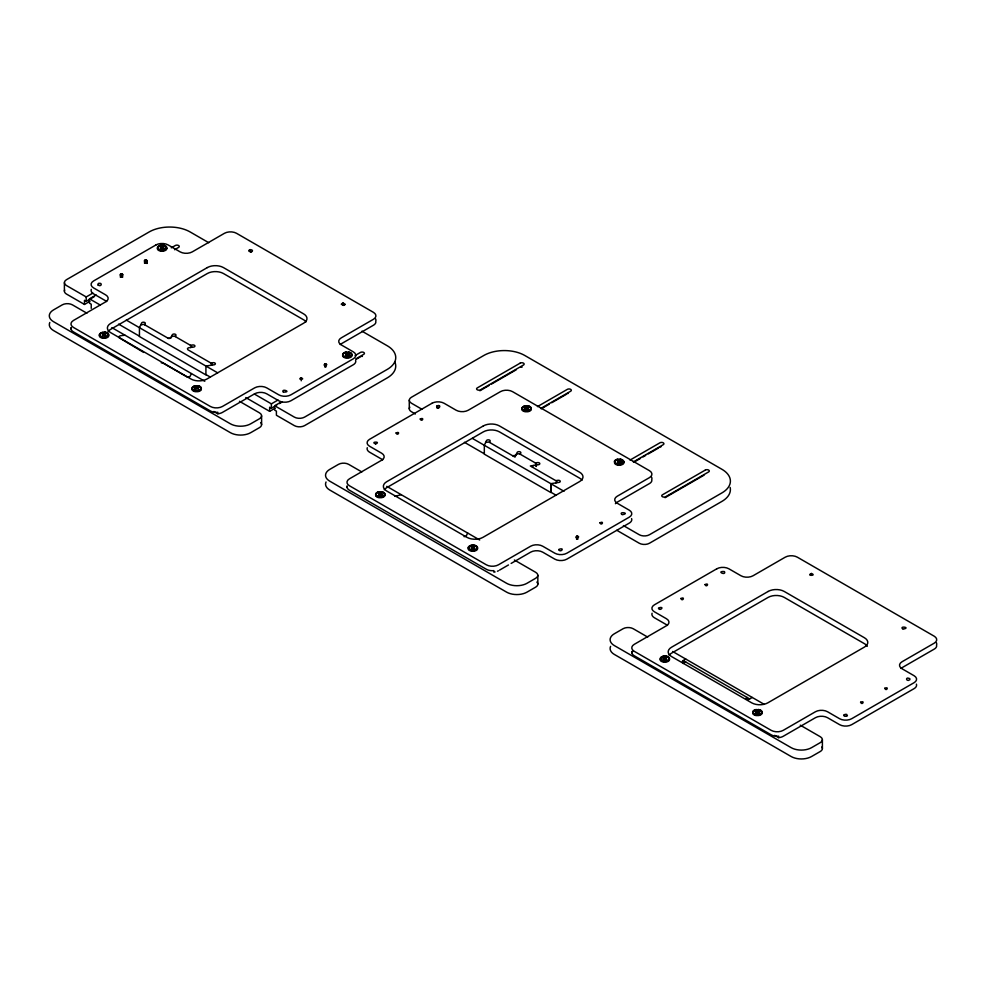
<?xml version="1.0" encoding="UTF-8"?>
<svg xmlns="http://www.w3.org/2000/svg" width="986" height="986" viewBox="0 0 986 986"><rect width="100%" height="100%" fill="white"/><g stroke="black" fill="none" stroke-linecap="round" stroke-linejoin="round"><path stroke-width="1.48" d="M355.601 360.26A8.541 4.93 0 0 1 353.284 364.758L290.882 400.784A8.541 4.93 0 0 1 278.804 400.784L266.725 393.808A8.541 4.93 0 0 0 254.647 393.808L222.429 412.407A8.541 4.93 0 0 1 217.844 413.775L217.844 412.308A8.541 4.93 0 0 1 210.363 410.928L73.469 331.9A8.541 4.93 0 0 1 71.091 327.574L71.091 329.053A8.541 4.93 0 0 1 71.411 328.326M347.084 487.392L347.084 485.925A8.541 4.93 0 0 0 349.463 490.239L486.357 569.279A8.541 4.93 0 0 0 493.85 570.647L493.85 572.126A8.541 4.93 0 0 0 495.108 571.942M555.784 480.65L557.879 480.318A1.886 1.085 0 0 1 560.184 481.094A1.886 1.085 0 0 1 558.852 482.425L550.792 483.67L550.792 492.174L556.067 495.219M916.401 684.136A8.541 4.93 0 0 1 914.084 688.635L851.682 724.661A8.541 4.93 0 0 1 839.604 724.661L827.525 717.685A8.541 4.93 0 0 0 815.447 717.685L783.241 736.283A8.541 4.93 0 0 1 778.644 737.651L778.644 736.185A8.541 4.93 0 0 1 771.163 734.804L634.269 655.776A8.541 4.93 0 0 1 631.89 651.45L631.89 652.929A8.541 4.93 0 0 1 632.729 651.5M375.567 495.083L375.74 494.368A4.831 2.785 0 0 1 376.985 493.148M385.021 494.43L384.86 495.748A4.831 2.785 0 0 1 381.483 497.683L379.043 497.696A4.634 2.675 0 0 1 375.728 495.785L375.74 493.764A4.831 2.785 0 0 1 379.117 491.829L381.557 491.817A4.634 2.675 0 0 1 384.873 493.727L385.021 495.034M521.84 409.128L522.013 408.426M531.294 408.475L531.121 409.19A4.831 2.785 0 0 1 527.756 411.137L525.304 411.137A4.634 2.675 0 0 1 521.988 409.227M614.648 461.214L614.623 462.619A4.634 2.675 0 0 0 617.939 464.542L620.391 464.529A4.831 2.785 0 0 0 623.756 462.582L623.768 461.165M614.648 461.818L614.623 463.223A4.634 2.675 0 0 0 617.939 465.145L620.391 465.133A4.831 2.785 0 0 0 623.756 463.186L623.768 461.768M753.403 711.337L753.39 712.595M394.905 496.389L401.203 494.676M345.026 304.637L343.214 305.364L341.255 304.193L343.214 303.059L345.186 304.23M558.877 549.744L559.037 549.251C565.175 547.292 560.96 552.591 559.037 550.188M658.475 608.35L658.636 607.857C665.106 605.946 660.423 611.197 658.636 608.756M843.671 715.269L843.831 714.788C849.895 712.656 845.68 718.128 843.831 715.688M909.437 678.442C904.667 676.458 906.504 682.509 909.856 679.687L909.856 678.787M144.671 324.788L145.238 323.581A1.886 1.085 0 0 0 143.907 322.249A1.886 1.085 0 0 0 141.602 323.014L139.445 327.672L139.445 336.534L205.914 374.902L205.914 366.052L213.974 364.808A1.886 1.085 0 0 0 215.305 363.477A1.886 1.085 0 0 0 213.001 362.7L210.905 363.033M140.751 324.838L143.907 324.345L168.347 338.371L170.689 338.013L172.279 334.821A1.886 1.085 0 0 1 174.584 334.057A1.886 1.085 0 0 1 175.915 335.388L175.348 336.596M191.432 373.571L189.842 376.751L187.229 377.022L163.06 363.094L161.248 362.811M489.549 442.406L490.116 441.198A1.886 1.085 0 0 0 488.785 439.867A1.886 1.085 0 0 0 486.48 440.631L484.323 445.29L484.323 454.152L550.792 492.519L550.792 483.67M467.684 533.056L466.082 536.236L464.061 536.667M520.226 454.213L520.793 453.005A1.886 1.085 0 0 0 519.462 451.674A1.886 1.085 0 0 0 517.157 452.438L515 457.097L488.785 441.962L485.642 442.455M171.441 336.645L174.325 336.029L191.222 345.766L191.703 346.813L190.372 347.577M515.838 455.285L512.695 455.766M516.319 454.263L519.215 453.646L536.101 463.383L536.594 464.431L535.262 465.195M98.243 283.66L98.859 283.389L97.836 284.917M120.403 274.342C119.639 278.151 126.097 273.221 120.403 274.342L120.403 277.312M144.56 260.39C143.796 264.211 150.254 259.281 144.56 260.39L144.56 263.361M283.45 392.157C292.238 392.083 281.38 388.151 283.031 391.849M436.65 405.949C436.539 412.012 443.318 404.285 437.266 405.739M160.496 248.25L161.655 246.611L163.257 246.857L163.676 248.743M160.496 247.289L162.517 248.46L163.676 247.782M162.517 249.002L163.676 248.324L163.257 247.4L160.496 247.831L160.915 248.755L162.517 248.46M208.749 242.704L190.101 231.932A28.927 16.7 0 0 0 149.194 231.932L66.518 279.667A7.235 4.178 0 0 0 66.518 285.57L86.213 296.946L92.869 293.113M171.305 247.819L175.298 245.514A2.317 1.331 0 0 1 178.565 245.514A2.317 1.331 0 0 1 178.565 247.412L174.571 249.717M91.23 308.347L91.23 304.206L89.492 303.207L89.492 298.832L96.135 294.999M89.775 301.383L84.476 304.44L84.476 300.311L86.213 301.322L94.2 296.712M102.458 335.326L103.629 333.687L105.219 333.934L105.65 335.819M102.458 334.365L104.479 335.536L105.65 334.858M195.068 387.831L197.829 387.399L198.248 388.866L196.226 387.695L195.068 388.373L195.487 389.297L195.068 387.831L195.068 388.792M195.487 388.755L198.248 388.324M345.667 355.157L346.838 353.518L348.428 353.764L348.859 355.65M345.667 354.196L347.688 355.367L348.859 354.689M254.363 394.03L271.384 403.853L278.04 400.02M355.145 355.502L360.457 352.433A2.317 1.331 0 0 1 363.735 352.433A2.317 1.331 0 0 1 363.735 354.319L355.761 358.929M394.745 361.763A28.927 16.7 0 0 1 387.264 377.885L304.588 425.619A7.235 4.178 0 0 1 294.358 425.619L276.4 415.254L276.4 411.113L274.663 410.114L274.663 405.739L281.306 401.906M274.946 408.29L269.646 411.347L269.646 407.218L271.384 408.229L276.709 405.16M279.371 403.619L282.021 402.078M356.476 359.101L360.457 356.796M479.874 390.776L488.97 385.514M491.57 384.022L516.27 369.762M386.709 487.651L483.337 431.868A11.388 6.569 0 0 1 499.446 431.868L579.645 478.173A11.388 6.569 0 0 1 582.048 480.207M524.971 407.896L527.732 407.477L528.163 408.389L526.992 409.609L525.39 409.363L524.971 407.896L525.39 409.782M524.971 408.45L527.732 408.019L528.163 408.943M378.698 494.812L379.869 493.185L381.471 493.431L381.89 495.305M525.39 408.82L528.163 408.389M378.698 493.85L379.129 494.775L381.89 494.343M537.456 406.614L567.357 389.347A2.317 1.331 0 0 1 570.635 389.347A2.317 1.331 0 0 1 570.635 391.232L540.735 408.5M541.363 408.734L549.153 404.223M551.753 402.719L566.063 394.474M617.606 461.288L618.025 462.754L617.606 461.288L620.367 460.869L620.798 462.335L619.627 463.001L620.798 461.781M617.606 461.842L620.367 461.411L620.798 462.335M471.308 548.278L472.479 546.638L474.069 546.885L474.5 548.771M471.308 547.316L473.329 548.487L474.5 547.809M630.042 460.068L659.942 442.8A2.317 1.331 0 0 1 663.221 442.8A2.317 1.331 0 0 1 663.221 444.698L633.32 461.953M633.949 462.188L640.444 458.428M643.045 456.925L645.645 455.433M648.246 453.93L658.648 447.927M499.582 570.093L508.48 564.953M511.13 563.425L530.641 552.16A8.541 4.93 0 0 1 542.719 552.16L554.798 559.136A8.541 4.93 0 0 0 566.876 559.136L629.29 523.098A8.541 4.93 0 0 0 631.607 518.599M665.045 497.683L704.041 475.166M663.258 659.203L664.428 657.563L666.031 657.81L666.45 659.277L663.689 659.708L663.258 658.784L664.428 658.118L666.45 659.277M663.258 658.241L663.689 659.166L666.45 658.734M685.763 659.067L683.212 660.546A1.836 1.06 0 0 0 682.965 662.161A1.836 1.06 0 0 0 685.763 662.025M747.129 697.447A1.861 1.072 0 0 0 746.784 699.123A1.861 1.072 0 0 0 749.68 698.926L752.232 697.447M755.868 712.668L757.026 711.029L758.628 711.276L759.047 713.161M755.868 711.707L756.287 712.631L759.047 712.2M757.889 713.42L759.047 712.742L758.628 711.818L755.868 712.249L756.287 713.174L757.889 712.878M249.84 249.692C245.908 251.381 253.377 253.205 252.428 250.271L249.84 249.717L250.617 249.631M324.751 363.957C321.683 367.149 330.606 364.302 324.751 363.957L324.751 366.928M576.6 536.248C573.519 539.441 582.455 536.594 576.6 536.248L576.6 539.219M846.419 716.317L847.442 715.725M210.831 365.288L212.163 364.524L211.67 363.477L187.759 349.673C185.651 347.06 192.874 347.479 193.527 347.097A1.886 1.085 0 0 0 194.858 345.766A1.886 1.085 0 0 0 192.553 344.989L190.458 345.322M533.488 465.466L532.157 466.242L532.637 467.29M555.71 482.906L557.041 482.142L556.56 481.094L530.345 465.959L538.405 464.714A1.886 1.085 0 0 0 539.736 463.383A1.886 1.085 0 0 0 537.432 462.607L535.336 462.939M124.963 335.191C124.31 335.573 117.087 335.166 119.207 337.767L143.66 352.433M250.617 251.898L251.405 251.8M98.859 283.426C102.692 282.292 101.57 287.234 98.243 285.237M342.438 303.183L343.214 303.096M343.214 305.364L344.003 305.266M102.889 334.562L105.058 334.809M301.223 377.823C296.256 379.758 306.178 379.758 301.223 377.823L301.223 380.793M525.834 408.031L527.399 408.068M525.834 408.068L526.623 407.97M375.641 443.946C381.841 441.371 369.417 441.642 375.641 443.91M811.416 573.47C805.34 576.058 817.505 575.824 811.416 573.507M903.238 629.105C911.249 627.589 899.133 625.58 902.634 628.908M663.689 658.438L666.265 658.993M163.208 245.181L160.903 245.255A4.831 2.785 0 0 0 157.526 247.203L157.513 248.62A4.634 2.675 0 0 0 160.829 250.53L163.269 250.518A4.831 2.785 0 0 0 166.646 248.571M108.164 334.192A4.634 2.675 0 0 1 108.633 334.846L108.608 336.263A4.831 2.785 0 0 1 105.243 338.198L102.803 338.21A4.634 2.675 0 0 1 99.475 336.3L99.5 334.279A4.831 2.785 0 0 1 102.864 332.331L105.182 332.257M618.012 459.87L620.453 459.858M379.117 492.433L381.557 492.421M664.897 656.109L663.664 656.208A4.831 2.785 0 0 0 660.3 658.155L660.287 659.572A4.634 2.675 0 0 0 663.603 661.483L666.043 661.47A4.831 2.785 0 0 0 669.408 659.523L669.432 658.118A4.634 2.675 0 0 0 666.117 656.195L663.8 656.146A4.301 2.477 0 0 0 660.805 657.884L660.78 659.141A4.117 2.379 0 0 0 663.738 660.842L665.92 660.83A4.301 2.477 0 0 0 668.915 659.104L668.927 657.847A4.117 2.379 0 0 0 665.981 656.134M756.274 710.277L758.715 710.265A4.634 2.675 0 0 1 759.849 710.536M162.123 245.157L163.343 245.243A4.634 2.675 0 0 1 166.659 247.166L166.646 249.175A4.831 2.785 0 0 1 163.269 251.122L160.829 251.134A4.634 2.675 0 0 1 157.513 249.224L157.526 247.806A4.831 2.785 0 0 1 158.771 246.574M104.097 332.233L105.317 332.319A4.634 2.675 0 0 1 108.633 334.242L108.608 335.647A4.831 2.785 0 0 1 105.243 337.594L102.803 337.606A4.634 2.675 0 0 1 99.475 335.696L99.327 334.993M346.135 356.796L348.317 356.784A4.301 2.477 0 0 0 351.312 355.046L351.336 353.789M525.439 410.496L527.621 410.484A4.301 2.477 0 0 0 530.616 408.759L530.641 407.501M620.453 459.254L618.012 459.266A4.117 2.379 0 0 0 615.141 460.955L615.128 462.188A4.117 2.379 0 0 0 618.074 463.888L620.256 463.876A4.301 2.477 0 0 0 623.251 462.151L623.275 460.893M438.043 405.653L438.819 405.702M437.266 407.822L438.043 407.921M196.263 387.905L197.052 388.028M619.997 461.534L618.444 461.497L620.613 461.768M622.462 514.717C630.658 513.028 618.197 511.278 621.858 514.519M757.063 711.781L758.875 712.459M618.025 462.212L619.627 462.459M724.229 571.51C715.873 571.067 725.832 575.886 724.648 571.868M361.948 331.16L387.264 345.766A28.927 16.7 0 0 1 387.264 369.393L304.588 417.115A7.235 4.178 0 0 1 294.358 417.115L274.663 405.739M422.008 409.313L411.396 403.188A7.235 4.178 0 0 1 411.396 397.284L483.843 355.465A28.927 16.7 0 0 1 524.749 355.465L721.912 469.287A28.927 16.7 0 0 1 721.912 492.914L649.466 534.732A7.235 4.178 0 0 1 639.248 534.732L623.399 525.587M472.393 438.4L563.992 491.287M415.377 413.984L411.396 411.692A7.235 4.178 0 0 1 409.831 407.144M464.431 442.307L484.323 453.794M616.805 530.283L639.248 543.237A7.235 4.178 0 0 0 649.466 543.237L721.912 501.406A28.927 16.7 0 0 0 730.145 487.417M89.492 298.832L100.005 304.908M126.294 320.08L217.696 372.856M84.476 304.44L66.518 294.075A7.235 4.178 0 0 1 64.645 290.044M118.591 324.135L139.445 336.177M205.914 374.557L209.895 376.849M245.748 397.555L269.646 411.347M86.891 313.215L72.459 304.871A7.235 4.178 0 0 0 62.229 304.871L53.54 309.9A14.457 8.344 0 0 0 53.54 321.707L230.33 423.77A14.457 8.344 0 0 0 250.789 423.77L259.478 418.754A7.235 4.178 0 0 0 259.478 412.851L239.462 401.302M111.837 327.611L204.78 381.274M361.825 471.937L348.699 464.369A7.235 4.178 0 0 0 338.469 464.369L329.78 469.385A14.457 8.344 0 0 0 329.78 481.193L506.57 583.268A14.457 8.344 0 0 0 527.029 583.268L535.718 578.24A7.235 4.178 0 0 0 535.718 572.336L514.372 560.011M386.771 486.344L479.689 539.983M647.691 637.092L633.258 628.748A7.235 4.178 0 0 0 623.029 628.748L614.34 633.776A14.457 8.344 0 0 0 614.34 645.583L791.129 747.647A14.457 8.344 0 0 0 811.589 747.647L820.278 742.631A7.235 4.178 0 0 0 820.278 736.727L800.262 725.178M672.637 651.487L764.249 704.374M749.68 698.926L683.212 660.546L683.212 663.492M213.851 411.47L217.844 413.775M774.651 735.346L778.644 737.651M348.859 355.231L346.838 354.073L346.086 355.12M105.65 335.4L103.629 334.242L102.889 335.289M752.737 712.323L752.885 713.038A4.634 2.675 0 0 0 756.2 714.949L758.641 714.936A4.831 2.785 0 0 0 762.018 712.989L762.03 711.584A4.634 2.675 0 0 0 758.715 709.661L756.274 709.673A4.831 2.785 0 0 0 752.897 711.621L752.885 713.642A4.634 2.675 0 0 0 756.2 715.553L758.641 715.54A4.831 2.785 0 0 0 762.018 713.593L762.03 712.188A4.634 2.675 0 0 0 760.822 710.968M522.494 408.796L522.506 407.538A4.301 2.477 0 0 1 525.501 405.801M343.19 355.083L343.202 353.826A4.301 2.477 0 0 1 346.197 352.101M201.391 389.014L201.23 388.311A4.634 2.675 0 0 0 200.774 387.646M166.819 248.472L166.659 247.769A4.634 2.675 0 0 0 165.451 246.549M166.153 246.882L166.141 248.139A4.301 2.477 0 0 1 163.146 249.877L160.964 249.889A4.301 2.477 0 0 1 157.846 248.102M158.019 248.176L158.031 246.919A4.301 2.477 0 0 1 161.026 245.194M822.398 739.685L822.398 748.534M758.628 711.276L758.628 712.237M757.026 711.029L757.026 711.991M666.031 657.81L666.031 658.771M664.428 657.563L664.428 658.525M663.689 659.166L663.689 660.127M620.367 460.869L620.367 461.83M618.777 460.622L618.777 461.584M577.833 536.248L577.833 539.219M577.217 536.174L577.217 539.145M537.838 575.294L537.838 584.143M536.31 463.519L536.31 466.477M536.101 463.383L536.101 466.329M527.732 407.477L527.732 408.426M526.142 407.23L526.142 408.179M474.069 546.885L474.069 547.846M473.329 548.487L474.5 548.352L474.069 547.44L472.479 547.193L471.727 548.241M472.479 546.638L472.479 547.6M409.276 400.242L409.276 408.746M381.471 493.431L381.471 494.38M380.732 495.021L381.89 494.898L381.471 493.974L379.869 493.727L379.129 494.775M379.869 493.185L379.869 494.134M348.428 353.764L348.428 354.726M346.838 353.518L346.838 354.479M325.996 363.957L325.996 366.928M325.38 363.883L325.38 366.854M271.384 403.853L271.384 408.229M261.598 415.809L261.598 424.658M197.829 387.399L197.829 388.361M196.226 387.153L196.226 388.114M163.257 246.857L163.257 247.819M161.655 246.611L161.655 247.572M160.915 248.213L160.915 249.162M146.939 260.538L146.939 263.496M146.778 260.39L146.778 263.361M146.285 260.205L146.285 263.176M145.669 260.131L145.669 263.102M145.041 260.205L145.041 263.176M122.621 274.342L122.621 277.312M122.128 274.145L122.128 277.115M121.512 274.071L121.512 277.041M120.884 274.145L120.884 277.115M105.219 333.934L105.219 334.895M103.629 333.687L103.629 334.648M86.213 296.946L86.213 301.322M64.398 282.625L64.398 291.129M49.793 322.496A14.457 8.344 0 0 0 53.54 330.556L230.33 432.632A14.457 8.344 0 0 0 250.789 432.632L259.478 427.616A7.235 4.178 0 0 0 260.624 422.575M867.249 646.36A11.388 6.569 0 0 0 864.451 643.698L784.24 597.393A11.388 6.569 0 0 0 768.143 597.393L671.515 653.188A11.388 6.569 0 0 0 669.112 655.222M652.079 613.243A8.541 4.93 0 0 0 654.396 617.741L666.474 624.705A8.541 4.93 0 0 1 667.473 625.407M901.007 668.409A8.541 4.93 0 0 1 902.005 667.707L934.21 649.121A8.541 4.93 0 0 0 936.589 646.471L936.589 644.992A8.541 4.93 0 0 0 936.318 642.662M610.593 646.372A14.457 8.344 0 0 0 614.34 654.433L791.129 756.508A14.457 8.344 0 0 0 811.589 756.508L820.278 751.492A7.235 4.178 0 0 0 821.843 746.944M752.897 712.225A4.831 2.785 0 0 1 755.128 710.561M753.218 712.521A4.301 2.477 0 0 0 756.287 714.308L758.517 714.295A4.301 2.477 0 0 0 761.512 712.558L761.525 711.3A4.301 2.477 0 0 0 758.456 709.501M753.23 711.239A4.301 2.477 0 0 1 756.225 709.513M756.632 712.373A1.417 0.813 0 0 1 758.357 712.397M666.117 656.812A4.634 2.675 0 0 1 667.251 657.07M668.225 657.502A4.634 2.675 0 0 1 669.432 658.722L669.408 660.139A4.831 2.785 0 0 1 666.043 662.074L663.603 662.087A4.634 2.675 0 0 1 660.287 660.176L660.3 658.759A4.831 2.785 0 0 1 663.664 656.812M663.763 659.055A1.417 0.813 0 0 1 666.006 659.092M528.964 406.737A4.634 2.675 0 0 0 527.818 406.466L525.378 406.478A4.831 2.785 0 0 0 524.232 406.75M529.938 407.156A4.634 2.675 0 0 1 530.678 407.723A4.301 2.477 0 0 0 527.732 405.801M522.494 407.76A4.831 2.785 0 0 1 523.246 407.193M525.402 410.496A4.301 2.477 0 0 1 522.321 408.722M525.415 408.623A1.417 0.813 0 0 1 527.855 408.771M382.691 492.68A4.634 2.675 0 0 1 384.873 494.331M384.86 495.145A4.831 2.785 0 0 1 381.483 497.08L379.043 497.092A4.634 2.675 0 0 1 375.728 495.182M379.24 491.755A4.301 2.477 0 0 0 376.245 493.493L376.221 494.75A4.117 2.379 0 0 0 379.179 496.451L381.36 496.439A4.301 2.477 0 0 0 384.355 494.713L384.367 493.456A4.117 2.379 0 0 0 381.422 491.743M379.474 494.516A1.417 0.813 0 0 1 380.879 494.442M367.273 447.706A8.541 4.93 0 0 0 369.602 452.204L381.681 459.18A8.541 4.93 0 0 1 382.679 459.87M615.412 503.71A8.541 4.93 0 0 1 617.211 502.182L649.417 483.584A8.541 4.93 0 0 0 651.795 480.934L651.795 479.455A8.541 4.93 0 0 0 651.512 477.125M498.435 570.758A8.541 4.93 0 0 1 497.449 571.239M384.306 489.697A11.388 6.569 0 0 1 384.811 489.118M385.378 488.575A11.388 6.569 0 0 1 386.019 488.095M620.268 459.365A4.634 2.675 0 0 1 623.583 461.275M621.402 460.24A4.634 2.675 0 0 1 623.583 461.879M614.451 461.103A4.831 2.785 0 0 1 617.815 459.156M614.451 461.707A4.831 2.785 0 0 1 616.669 460.031M620.194 459.094A4.301 2.477 0 0 1 623.275 460.869M618.296 461.867A1.417 0.813 0 0 1 620.293 461.978M475.301 546.145A4.634 2.675 0 0 1 476.275 546.577M477.014 547.144A4.634 2.675 0 0 1 477.47 547.797L477.458 549.202A4.831 2.785 0 0 1 474.093 551.149L471.641 551.162A4.634 2.675 0 0 1 468.325 549.251L468.35 547.834A4.831 2.785 0 0 1 468.831 547.181M469.582 546.601A4.831 2.785 0 0 1 470.568 546.17M326.033 481.981A14.457 8.344 0 0 0 329.78 490.042L506.57 592.118A14.457 8.344 0 0 0 527.029 592.118L535.718 587.101A7.235 4.178 0 0 0 536.865 582.06M170.96 337.668A1.91 1.097 0 0 1 167.817 338.149M349.66 353.025A4.634 2.675 0 0 1 351.829 354.677L351.817 356.082A4.831 2.785 0 0 1 348.452 358.029L346 358.041A4.634 2.675 0 0 1 342.684 356.131L342.709 354.714A4.831 2.785 0 0 1 346.074 352.766M346.098 356.796A4.301 2.477 0 0 1 343.017 355.022M348.428 352.088A4.301 2.477 0 0 1 351.509 353.863M347.405 354.59A1.417 0.813 0 0 1 348.674 355.478M199.049 386.66A4.634 2.675 0 0 1 200.022 387.091M201.218 389.113A4.831 2.785 0 0 1 197.841 391.06L195.401 391.072A4.634 2.675 0 0 1 192.085 389.162L192.097 387.745A4.831 2.785 0 0 1 195.474 385.797L197.915 385.785A4.634 2.675 0 0 1 201.23 387.708L201.218 389.716A4.831 2.785 0 0 1 197.841 391.664L195.401 391.676A4.634 2.675 0 0 1 192.085 389.766L192.097 388.348A4.831 2.785 0 0 1 192.578 387.683M193.342 387.116A4.831 2.785 0 0 1 194.328 386.685M195.598 385.736A4.301 2.477 0 0 0 192.603 387.461L192.59 388.718A4.117 2.379 0 0 0 195.536 390.431L197.718 390.419A4.301 2.477 0 0 0 200.713 388.681L200.725 387.424A4.117 2.379 0 0 0 197.779 385.723M195.265 389.026A1.417 0.813 0 0 1 196.892 388.348M306.042 321.867A11.388 6.569 0 0 0 303.651 319.821L223.44 273.516A11.388 6.569 0 0 0 207.343 273.516L110.715 329.312A11.388 6.569 0 0 0 107.905 331.962M91.279 289.366A8.541 4.93 0 0 0 93.596 293.865L105.675 300.829A8.541 4.93 0 0 1 106.673 301.531M340.207 344.533A8.541 4.93 0 0 1 341.205 343.831L373.411 325.244A8.541 4.93 0 0 0 375.789 322.595L375.789 321.116A8.541 4.93 0 0 0 375.518 318.786M106.451 333.194A4.634 2.675 0 0 1 107.425 333.625M99.5 334.883A4.831 2.785 0 0 1 99.98 334.229M100.745 333.662A4.831 2.785 0 0 1 101.731 333.219M102.877 332.368A4.117 2.379 0 0 0 100.005 334.032L99.98 335.265A4.117 2.379 0 0 0 102.938 336.965L105.108 336.953A4.301 2.477 0 0 0 108.115 335.228L108.127 333.971A4.301 2.477 0 0 0 105.046 332.159M164.477 246.118A4.634 2.675 0 0 0 163.343 245.847L160.903 245.859A4.831 2.785 0 0 0 159.757 246.143M163.257 245.181A4.301 2.477 0 0 1 166.326 246.956M160.94 248.016A1.417 0.813 0 0 1 163.183 247.979M659.942 447.176A2.317 1.331 0 0 1 660.977 446.831M520.657 367.297A2.317 1.331 0 0 1 522.112 367.125M567.357 393.722A2.317 1.331 0 0 1 568.392 393.377M361.505 356.451A2.317 1.331 0 0 1 362.404 356.414M342.709 354.11L342.684 355.527A4.634 2.675 0 0 0 346 357.437L348.452 357.425A4.831 2.785 0 0 0 351.817 355.478L351.829 354.073A4.634 2.675 0 0 0 348.514 352.15L346.074 352.162A4.831 2.785 0 0 0 342.709 354.11M468.35 547.23L468.325 548.647A4.634 2.675 0 0 0 471.641 550.558L474.093 550.545A4.831 2.785 0 0 0 477.458 548.598L477.47 547.193A4.634 2.675 0 0 0 474.155 545.27L471.715 545.283A4.831 2.785 0 0 0 468.35 547.23M468.843 546.947L468.831 548.204A4.117 2.379 0 0 0 471.776 549.917L473.958 549.905A4.301 2.477 0 0 0 476.953 548.167L476.977 546.91A4.117 2.379 0 0 0 474.019 545.209L471.838 545.221A4.301 2.477 0 0 0 468.843 546.947M522.013 407.81L521.988 409.831A4.634 2.675 0 0 0 525.304 411.741L527.756 411.741A4.831 2.785 0 0 0 531.121 409.794L531.134 407.773A4.634 2.675 0 0 0 527.818 405.862L525.378 405.875A4.831 2.785 0 0 0 522.013 407.81M396.076 432.965C397.605 436.761 400.883 430.66 396.076 432.965M420.233 419.013C421.761 422.821 425.04 416.708 420.233 419.013M599.932 522.777C601.46 526.573 604.751 520.46 599.932 522.777M680.87 598.49C682.398 602.298 685.689 596.185 680.87 598.49M705.027 584.55C706.555 588.346 709.846 582.245 705.027 584.55M860.581 702.254C862.109 706.05 865.4 699.937 860.581 702.254M884.738 688.302C886.266 692.098 889.557 685.997 884.738 688.302M156.01 244.922L93.596 280.948A8.541 4.93 0 0 0 93.596 287.924L105.675 294.888A8.541 4.93 0 0 1 105.675 301.864L73.469 320.462A8.541 4.93 0 0 0 73.469 327.438L210.363 406.466A8.541 4.93 0 0 0 222.429 406.466L254.647 387.868A8.541 4.93 0 0 1 266.725 387.868L278.804 394.844A8.541 4.93 0 0 0 290.882 394.844L353.284 358.818A8.541 4.93 0 0 0 353.284 351.842L341.205 344.866A8.541 4.93 0 0 1 341.205 337.902L373.411 319.304A8.541 4.93 0 0 0 373.411 312.328L236.529 233.3A8.541 4.93 0 0 0 224.451 233.3L192.245 251.886A8.541 4.93 0 0 1 180.167 251.886L168.088 244.922A8.541 4.93 0 0 0 156.01 244.922M207.343 267.576L110.715 323.371A11.388 6.569 0 0 0 110.715 332.664L190.914 378.969A11.388 6.569 0 0 0 207.023 378.969L303.651 323.186A11.388 6.569 0 0 0 303.651 313.893L223.44 267.576A11.388 6.569 0 0 0 207.343 267.576M432.004 403.262L369.602 439.288A8.541 4.93 0 0 0 369.602 446.264L381.681 453.24A8.541 4.93 0 0 1 381.681 460.215L349.463 478.814A8.541 4.93 0 0 0 349.463 485.778L486.357 564.818A8.541 4.93 0 0 0 498.435 564.818L530.641 546.219A8.541 4.93 0 0 1 542.719 546.219L554.798 553.195A8.541 4.93 0 0 0 566.876 553.195L629.29 517.157A8.541 4.93 0 0 0 629.29 510.193L617.211 503.217A8.541 4.93 0 0 1 617.211 496.241L649.417 477.643A8.541 4.93 0 0 0 649.417 470.667L512.523 391.639A8.541 4.93 0 0 0 500.444 391.639L468.239 410.238A8.541 4.93 0 0 1 456.161 410.238L444.082 403.262A8.541 4.93 0 0 0 432.004 403.262M520.177 363.131L477.273 387.905A2.317 1.331 0 0 0 477.273 389.79A2.317 1.331 0 0 0 480.539 389.79L523.443 365.03A2.317 1.331 0 0 0 523.443 363.131A2.317 1.331 0 0 0 520.177 363.131M483.337 425.927L386.709 481.71A11.388 6.569 0 0 0 386.709 491.016L466.92 537.321A11.388 6.569 0 0 0 483.017 537.321L579.645 481.538A11.388 6.569 0 0 0 579.645 472.232L499.446 425.927A11.388 6.569 0 0 0 483.337 425.927M705.347 470.051L662.444 494.812A2.317 1.331 0 0 0 662.444 496.71A2.317 1.331 0 0 0 665.71 496.71L708.614 471.937A2.317 1.331 0 0 0 708.614 470.051A2.317 1.331 0 0 0 705.347 470.051M716.81 568.799L654.396 604.825A8.541 4.93 0 0 0 654.396 611.801L666.474 618.764A8.541 4.93 0 0 1 666.474 625.74L634.269 644.339A8.541 4.93 0 0 0 634.269 651.315L771.163 730.343A8.541 4.93 0 0 0 783.241 730.343L815.447 711.744A8.541 4.93 0 0 1 827.525 711.744L839.604 718.72A8.541 4.93 0 0 0 851.682 718.72L914.084 682.694A8.541 4.93 0 0 0 914.084 675.718L902.005 668.742A8.541 4.93 0 0 1 902.005 661.779L934.21 643.18A8.541 4.93 0 0 0 934.21 636.204L797.329 557.176A8.541 4.93 0 0 0 785.25 557.176L753.045 575.762A8.541 4.93 0 0 1 740.967 575.762L728.888 568.799A8.541 4.93 0 0 0 716.81 568.799M768.143 591.452L671.515 647.247A11.388 6.569 0 0 0 671.515 656.54L751.714 702.845A11.388 6.569 0 0 0 767.823 702.845L864.451 647.062A11.388 6.569 0 0 0 864.451 637.769L784.24 591.452A11.388 6.569 0 0 0 768.143 591.452"/></g></svg>
